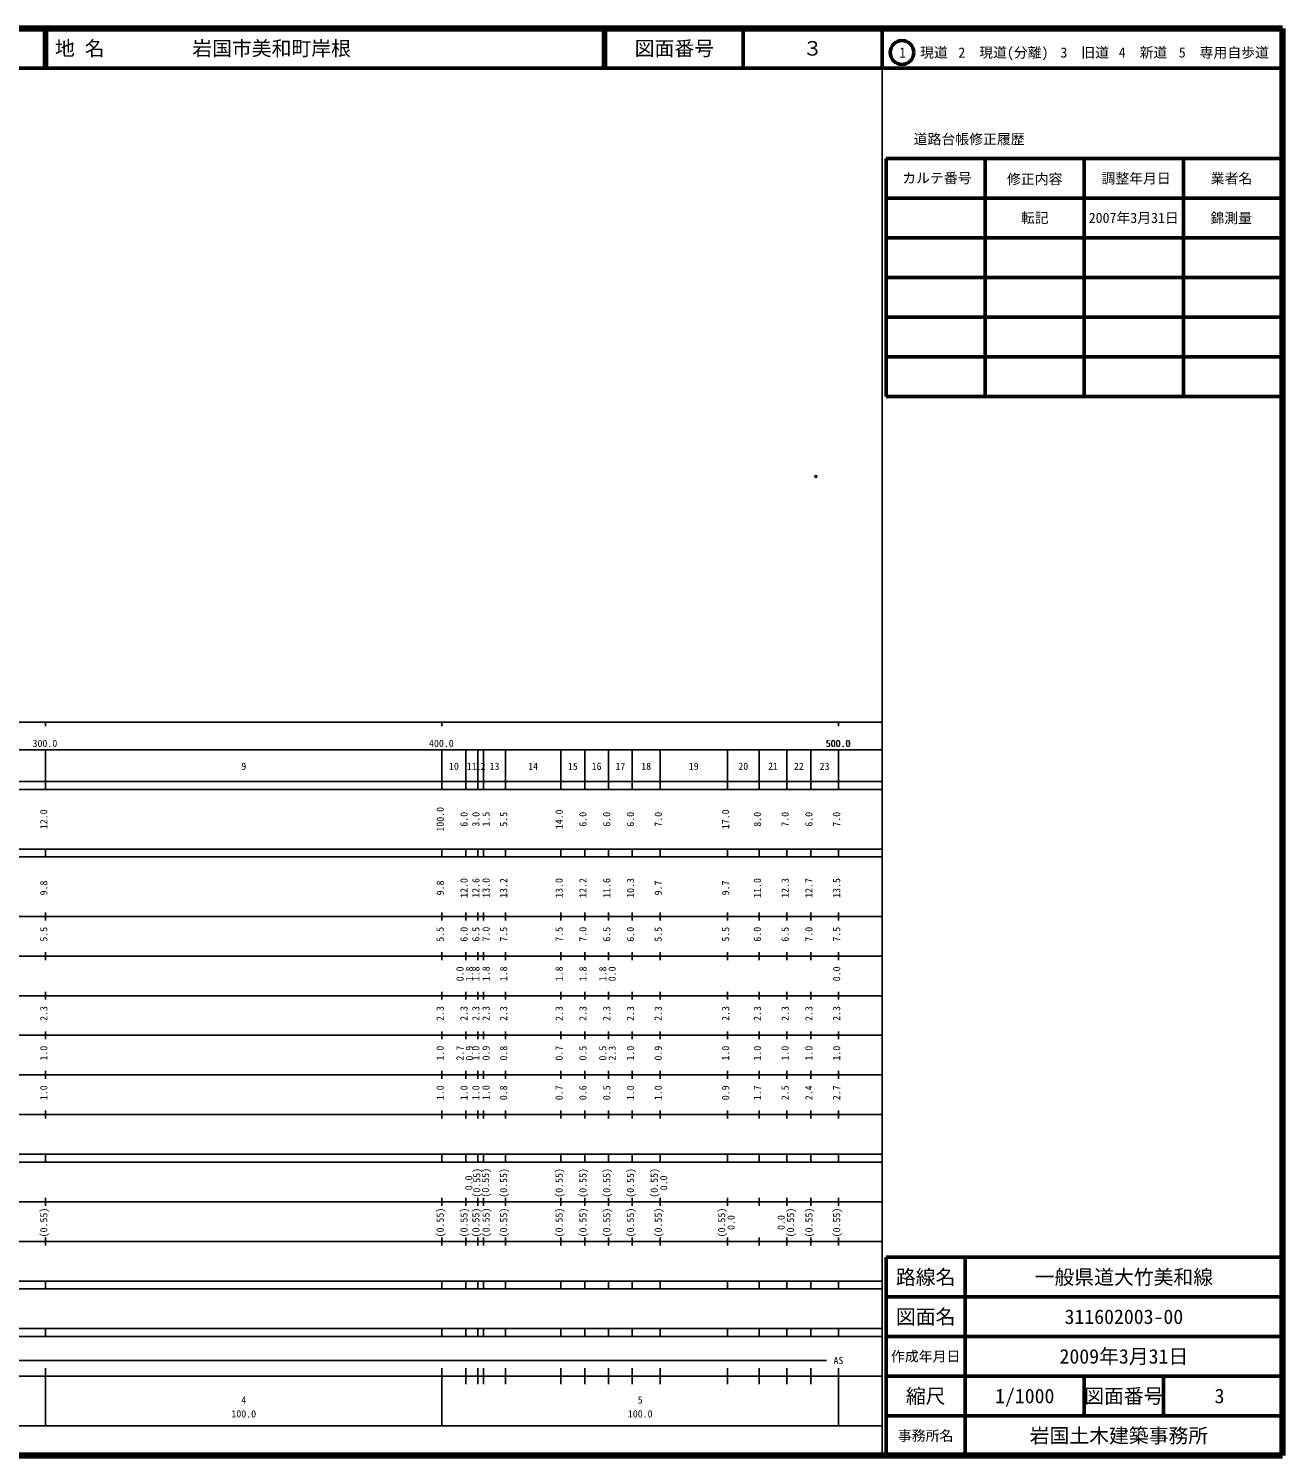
# Model space of a CAD drawing. Units: millimetres on the paper. Extents: x 40 to 680, y 20 to 380.
# Drawn here: x 363.7 to 680, y 20 to 380 of the extents above; entities that cross this region are included whole.
import ezdxf
from ezdxf.enums import TextEntityAlignment as Align

# ---------------------------------------------------------------- set-up
doc = ezdxf.new("R2010")
doc.units = ezdxf.units.MM
doc.header["$PDMODE"] = 32
doc.header["$PDSIZE"] = 0.5
doc.layers.add('M-OTRS', color=6, linetype='Continuous')
doc.layers.add('M-TTL-TXT', color=7, linetype='Continuous')
for name, color, linetype, lineweight in [('M-TTL', 2, 'Continuous', 140), ('M-TTL-BAND', 7, 'Continuous', 25), ('M-TTL-FRAM', 2, 'Continuous', 50), ('M-TTL-LINE', 7, 'Continuous', 50)]:
    doc.layers.add(name, color=color, linetype=linetype, lineweight=lineweight)
doc.styles.add('ＭＳ ゴシック', font='')
doc.styles.get('ＭＳ ゴシック').set_extended_font_data('MS Gothic')

msp = doc.modelspace()

# ---------------------------------------------------------------- linework, layer by layer
at = {"layer": 'M-OTRS'}
msp.add_point((562.331, 266.997), dxfattribs=at)
at = {"layer": 'M-TTL'}
for p, q in [((680, 380), (40, 380)), ((680, 20), (680, 380)), ((40, 20), (680, 20))]:
    msp.add_line(p, q, dxfattribs=at)
at = {"layer": 'M-TTL-BAND'}
for p, q in [((579, 20), (579, 370)), ((40, 205), (579, 205)), ((368, 205), (368, 204)), ((468, 205), (468, 204)), ((568, 205), (568, 204)), ((68, 198), (579, 198)), ((368, 188), (368, 198)), ((468, 188), (468, 198)), ((474, 188), (474, 198)), ((477, 188), (477, 198)), ((478.5, 188), (478.5, 198)), ((484, 188), (484, 198)), ((498, 188), (498, 198)), ((504, 188), (504, 198)), ((510, 188), (510, 198)), ((516, 188), (516, 198)), ((523, 188), (523, 198)), ((540, 188), (540, 198)), ((548, 188), (548, 198)), ((555, 188), (555, 198)), ((561, 188), (561, 198)), ((568, 188), (568, 198)), ((40, 190), (579, 190)), ((40, 188), (579, 188)), ((40, 173), (579, 173)), ((368, 171), (368, 173)), ((468, 171), (468, 173)), ((474, 171), (474, 173)), ((477, 171), (477, 173)), ((478.5, 171), (478.5, 173)), ((484, 171), (484, 173)), ((498, 171), (498, 173)), ((504, 171), (504, 173)), ((510, 171), (510, 173)), ((516, 171), (516, 173)), ((523, 171), (523, 173)), ((540, 171), (540, 173)), ((548, 171), (548, 173)), ((555, 171), (555, 173)), ((561, 171), (561, 173)), ((568, 171), (568, 173)), ((40, 171), (579, 171)), ((40, 156), (579, 156)), ((368, 155), (368, 157)), ((468, 155), (468, 157)), ((474, 155), (474, 157)), ((477, 155), (477, 157)), ((478.5, 155), (478.5, 157)), ((484, 155), (484, 157)), ((498, 155), (498, 157)), ((504, 155), (504, 157)), ((510, 155), (510, 157)), ((516, 155), (516, 157)), ((523, 155), (523, 157)), ((540, 155), (540, 157)), ((548, 155), (548, 157)), ((555, 155), (555, 157)), ((561, 155), (561, 157)), ((568, 155), (568, 157)), ((46, 146), (579, 146)), ((368, 145), (368, 147)), ((468, 145), (468, 147)), ((474, 145), (474, 147)), ((477, 145), (477, 147)), ((478.5, 145), (478.5, 147)), ((484, 145), (484, 147)), ((498, 145), (498, 147)), ((504, 145), (504, 147)), ((510, 145), (510, 147)), ((516, 145), (516, 147)), ((523, 145), (523, 147)), ((540, 145), (540, 147)), ((548, 145), (548, 147)), ((555, 145), (555, 147)), ((561, 145), (561, 147)), ((568, 145), (568, 147)), ((368, 135), (368, 137)), ((468, 135), (468, 137)), ((474, 135), (474, 137)), ((477, 135), (477, 137)), ((478.5, 135), (478.5, 137)), ((484, 135), (484, 137)), ((498, 135), (498, 137)), ((504, 135), (504, 137)), ((510, 135), (510, 137)), ((516, 135), (516, 137)), ((523, 135), (523, 137)), ((540, 135), (540, 137)), ((548, 135), (548, 137)), ((555, 135), (555, 137)), ((561, 135), (561, 137)), ((568, 135), (568, 137)), ((52, 136), (579, 136)), ((46, 126), (579, 126)), ((368, 125), (368, 127)), ((468, 125), (468, 127)), ((474, 125), (474, 127)), ((477, 125), (477, 127)), ((478.5, 125), (478.5, 127)), ((484, 125), (484, 127)), ((498, 125), (498, 127)), ((504, 125), (504, 127)), ((510, 125), (510, 127)), ((516, 125), (516, 127)), ((523, 125), (523, 127)), ((540, 125), (540, 127)), ((548, 125), (548, 127)), ((555, 125), (555, 127)), ((561, 125), (561, 127)), ((568, 125), (568, 127)), ((52, 116), (579, 116)), ((368, 115), (368, 117)), ((468, 115), (468, 117)), ((474, 115), (474, 117)), ((477, 115), (477, 117)), ((478.5, 115), (478.5, 117)), ((484, 115), (484, 117)), ((498, 115), (498, 117)), ((504, 115), (504, 117)), ((510, 115), (510, 117)), ((516, 115), (516, 117)), ((523, 115), (523, 117)), ((540, 115), (540, 117)), ((548, 115), (548, 117)), ((555, 115), (555, 117)), ((561, 115), (561, 117)), ((568, 115), (568, 117)), ((46, 106), (579, 106)), ((368, 105), (368, 107)), ((468, 105), (468, 107)), ((474, 105), (474, 107)), ((477, 105), (477, 107)), ((478.5, 105), (478.5, 107)), ((484, 105), (484, 107)), ((498, 105), (498, 107)), ((504, 105), (504, 107)), ((510, 105), (510, 107)), ((516, 105), (516, 107)), ((523, 105), (523, 107)), ((540, 105), (540, 107)), ((548, 105), (548, 107)), ((555, 105), (555, 107)), ((561, 105), (561, 107)), ((568, 105), (568, 107)), ((40, 96), (579, 96)), ((40, 94), (579, 94)), ((368, 94), (368, 96)), ((468, 94), (468, 96)), ((474, 94), (474, 96)), ((477, 94), (477, 96)), ((478.5, 94), (478.5, 96)), ((484, 94), (484, 96)), ((498, 94), (498, 96)), ((504, 94), (504, 96)), ((510, 94), (510, 96)), ((516, 94), (516, 96)), ((523, 94), (523, 96)), ((540, 94), (540, 96)), ((548, 94), (548, 96)), ((555, 94), (555, 96)), ((561, 94), (561, 96)), ((568, 94), (568, 96)), ((49, 84), (579, 84)), ((368, 83), (368, 85)), ((468, 83), (468, 85)), ((474, 83), (474, 85)), ((477, 83), (477, 85)), ((478.5, 83), (478.5, 85)), ((484, 83), (484, 85)), ((498, 83), (498, 85)), ((504, 83), (504, 85)), ((510, 83), (510, 85)), ((516, 83), (516, 85)), ((523, 83), (523, 85)), ((540, 83), (540, 85)), ((548, 83), (548, 85)), ((555, 83), (555, 85)), ((561, 83), (561, 85)), ((568, 83), (568, 85)), ((40, 74), (579, 74)), ((368, 73), (368, 75)), ((468, 73), (468, 75)), ((474, 73), (474, 75)), ((477, 73), (477, 75)), ((478.5, 73), (478.5, 75)), ((484, 73), (484, 75)), ((498, 73), (498, 75)), ((504, 73), (504, 75)), ((510, 73), (510, 75)), ((516, 73), (516, 75)), ((523, 73), (523, 75)), ((540, 73), (540, 75)), ((548, 73), (548, 75)), ((555, 73), (555, 75)), ((561, 73), (561, 75)), ((568, 73), (568, 75)), ((40, 64), (579, 64)), ((40, 62), (579, 62)), ((368, 62), (368, 64)), ((468, 62), (468, 64)), ((474, 62), (474, 64)), ((477, 62), (477, 64)), ((478.5, 62), (478.5, 64)), ((484, 62), (484, 64)), ((498, 62), (498, 64)), ((504, 62), (504, 64)), ((510, 62), (510, 64)), ((516, 62), (516, 64)), ((523, 62), (523, 64)), ((540, 62), (540, 64)), ((548, 62), (548, 64)), ((555, 62), (555, 64)), ((561, 62), (561, 64)), ((568, 62), (568, 64)), ((40, 52), (579, 52)), ((368, 50), (368, 52)), ((468, 50), (468, 52)), ((474, 50), (474, 52)), ((477, 50), (477, 52)), ((478.5, 50), (478.5, 52)), ((484, 50), (484, 52)), ((498, 50), (498, 52)), ((504, 50), (504, 52)), ((510, 50), (510, 52)), ((516, 50), (516, 52)), ((523, 50), (523, 52)), ((540, 50), (540, 52)), ((548, 50), (548, 52)), ((555, 50), (555, 52)), ((561, 50), (561, 52)), ((568, 50), (568, 52)), ((40, 50), (579, 50)), ((71, 44), (565, 44)), ((40, 40), (579, 40)), ((368, 27.5), (368, 42)), ((468, 27.5), (468, 42)), ((474, 38), (474, 42)), ((477, 38), (477, 42)), ((478.5, 38), (478.5, 42)), ((484, 38), (484, 42)), ((498, 38), (498, 42)), ((504, 38), (504, 42)), ((510, 38), (510, 42)), ((516, 38), (516, 42)), ((523, 38), (523, 42)), ((540, 38), (540, 42)), ((548, 38), (548, 42)), ((555, 38), (555, 42)), ((561, 38), (561, 42)), ((568, 27.5), (568, 42)), ((68, 27.5), (579, 27.5))]:
    msp.add_line(p, q, dxfattribs=at)
at = {"layer": 'M-TTL-FRAM'}
for p, q in [((580, 347.197), (580, 287.197)), ((580, 347.197), (680, 347.197)), ((580, 287.197), (680, 287.197)), ((680, 70), (580, 70)), ((580, 70), (580, 20))]:
    msp.add_line(p, q, dxfattribs=at)
at = {"layer": 'M-TTL-LINE'}
for p, q in [((367.75, 380), (367.75, 370)), ((368.25, 380), (368.25, 370)), ((508.747, 380), (508.747, 370)), ((509.247, 380), (509.247, 370)), ((543.997, 380), (543.997, 370)), ((579, 380), (579, 370)), ((40, 370), (680, 370)), ((605, 347.197), (605, 287.197)), ((630, 347.197), (630, 287.197)), ((655, 347.197), (655, 287.197)), ((580, 337.197), (680, 337.197)), ((580, 327.197), (680, 327.197)), ((580, 317.197), (680, 317.197)), ((580, 307.197), (680, 307.197)), ((580, 297.197), (680, 297.197)), ((600, 70), (600, 20)), ((680, 60), (580, 60)), ((680, 50), (580, 50)), ((680, 40), (580, 40)), ((630, 40), (630, 30)), ((650, 40), (650, 30)), ((680, 30), (580, 30))]:
    msp.add_line(p, q, dxfattribs=at)
msp.add_circle((584.031, 373.958), 3, dxfattribs=at)

# ---------------------------------------------------------------- texts
at = {"layer": 'M-TTL-BAND', "style": 'ＭＳ ゴシック'}
for s, p in [('300.0', (367.844, 198.195)), ('400.0', (467.844, 198.195)), ('500.0', (567.844, 198.195)), ('500.0', (568, 198.195)), ('9', (418, 192.405)), ('10', (471, 192.405)), ('11', (475.5, 192.405)), ('12', (477.75, 192.405)), ('13', (481.25, 192.405)), ('14', (491, 192.405)), ('15', (501, 192.405)), ('16', (507, 192.405)), ('17', (513, 192.405)), ('18', (519.5, 192.405)), ('19', (531.5, 192.405)), ('20', (544, 192.405)), ('21', (551.5, 192.405)), ('22', (558, 192.405)), ('23', (564.5, 192.405)), ('AS', (568, 42.5)), ('4', (418, 32.523)), ('5', (518, 32.523)), ('100.0', (418, 29.033)), ('100.0', (518, 29.033))]:
    msp.add_text(s, height=1.833, dxfattribs=at).set_placement(p, align=Align.BOTTOM_CENTER)
for s, p in [('12.0', (369, 180.5)), ('100.0', (469, 180.5)), ('6.0', (475, 180.5)), ('3.0', (478, 180.5)), ('1.5', (480.562, 180.535)), ('5.5', (485, 180.5)), ('14.0', (499, 180.5)), ('6.0', (505, 180.5)), ('6.0', (511, 180.5)), ('6.0', (517, 180.5)), ('7.0', (524, 180.5)), ('17.0', (541, 180.5)), ('8.0', (549, 180.5)), ('7.0', (556, 180.5)), ('6.0', (562, 180.5)), ('7.0', (569, 180.5)), ('9.8', (369, 163.174)), ('9.8', (469, 163.174)), ('12.0', (475, 163.174)), ('12.6', (478, 163.174)), ('13.0', (480.562, 163.209)), ('13.2', (485, 163.174)), ('13.0', (499, 163.174)), ('12.2', (505, 163.174)), ('11.6', (511, 163.174)), ('10.3', (517, 163.174)), ('9.7', (524, 163.174)), ('9.7', (541, 163.174)), ('11.0', (549, 163.174)), ('12.3', (556, 163.174)), ('12.7', (562, 163.174)), ('13.5', (569, 163.174)), ('5.5', (369, 151.5)), ('5.5', (469, 151.5)), ('6.0', (475, 151.5)), ('6.5', (478, 151.5)), ('7.0', (480.562, 151.535)), ('7.5', (485, 151.5)), ('7.5', (499, 151.5)), ('7.0', (505, 151.5)), ('6.5', (511, 151.5)), ('6.0', (517, 151.5)), ('5.5', (524, 151.5)), ('5.5', (541, 151.5)), ('6.0', (549, 151.5)), ('6.5', (556, 151.5)), ('7.0', (562, 151.5)), ('7.5', (569, 151.5)), ('0.0', (474, 141.5)), ('1.8', (476.37, 141.5)), ('1.8', (478, 141.5)), ('1.8', (480.562, 141.535)), ('1.8', (485, 141.5)), ('1.8', (499, 141.5)), ('1.8', (505, 141.5)), ('1.8', (510, 141.5)), ('0.0', (512.37, 141.5)), ('0.0', (569, 141.5)), ('2.3', (369, 131.5)), ('2.3', (469, 131.5)), ('2.3', (475, 131.5)), ('2.3', (478, 131.5)), ('2.3', (480.562, 131.535)), ('2.3', (485, 131.5)), ('2.3', (499, 131.5)), ('2.3', (505, 131.5)), ('2.3', (511, 131.5)), ('2.3', (517, 131.5)), ('2.3', (524, 131.5)), ('2.3', (541, 131.5)), ('2.3', (549, 131.5)), ('2.3', (556, 131.5)), ('2.3', (562, 131.5)), ('2.3', (569, 131.5)), ('1.0', (369, 121.5)), ('1.0', (469, 121.5)), ('2.7', (474, 121.5)), ('0.9', (476.37, 121.5)), ('1.0', (478, 121.5)), ('0.9', (480.562, 121.535)), ('0.8', (485, 121.5)), ('0.7', (499, 121.5)), ('0.5', (505, 121.5)), ('0.5', (510, 121.5)), ('2.3', (512.37, 121.5)), ('1.0', (517, 121.5)), ('0.9', (524, 121.5)), ('1.0', (541, 121.5)), ('1.0', (549, 121.5)), ('1.0', (556, 121.5)), ('1.0', (562, 121.5)), ('1.0', (569, 121.5)), ('1.0', (369, 111.5)), ('1.0', (469, 111.5)), ('1.0', (475, 111.5)), ('1.0', (478, 111.5)), ('1.0', (480.562, 111.535)), ('0.8', (485, 111.5)), ('0.7', (499, 111.5)), ('0.6', (505, 111.5)), ('0.5', (511, 111.5)), ('1.0', (517, 111.5)), ('1.0', (524, 111.5)), ('0.9', (541, 111.5)), ('1.7', (549, 111.5)), ('2.5', (556, 111.5)), ('2.4', (562, 111.5)), ('2.7', (569, 111.5)), ('0.0', (476.223, 88.764)), ('(0.55)', (478.231, 88.799)), ('(0.55)', (480.432, 88.799)), ('(0.55)', (485, 88.764)), ('(0.55)', (499, 88.764)), ('(0.55)', (505, 88.764)), ('(0.55)', (511, 88.764)), ('(0.55)', (517, 88.764)), ('(0.55)', (523, 88.764)), ('0.0', (525.37, 88.764)), ('(0.55)', (369, 78.764)), ('(0.55)', (469, 78.764)), ('(0.55)', (475, 78.764)), ('(0.55)', (478, 78.764)), ('(0.55)', (480.562, 78.799)), ('(0.55)', (485, 78.764)), ('(0.55)', (499, 78.764)), ('(0.55)', (505, 78.764)), ('(0.55)', (511, 78.764)), ('(0.55)', (517, 78.764)), ('(0.55)', (524, 78.764)), ('(0.55)', (540, 78.764)), ('0.0', (542.37, 78.764)), ('0.0', (555, 78.764)), ('(0.55)', (557.37, 78.764)), ('(0.55)', (562, 78.764)), ('(0.55)', (569, 78.764))]:
    msp.add_text(s, height=1.833, rotation=90, dxfattribs=at).set_placement(p, align=Align.BOTTOM_CENTER)
at = {"layer": 'M-TTL-TXT', "style": 'ＭＳ ゴシック'}
for s, p in [('地 名', (370.38, 375)), ('岩国市美和町岸根', (405.024, 375))]:
    msp.add_text(s, height=3.666, dxfattribs=at).set_placement(p, align=Align.MIDDLE_LEFT)
for s, height, p in [('図面番号', 3.666, (526.622, 375)), ('３', 3.666, (561.497, 375)), ('1\u3000現道', 2.566, (589.448, 373.958)), ('2\u3000現道(分離)', 2.566, (609.619, 373.958)), ('3\u3000旧道', 2.566, (630.121, 373.958)), ('4\u3000新道', 2.566, (644.824, 373.958)), ('5\u3000専用自歩道', 2.566, (665.228, 373.958)), ('道路台帳修正履歴', 2.566, (600.968, 352.113)), ('カルテ番号', 2.566, (592.839, 342.277)), ('修正内容', 2.566, (617.509, 342.023)), ('調整年月日', 2.566, (643.089, 342.197)), ('業者名', 2.566, (667.134, 342.197)), ('転記', 2.566, (617.5, 332.245)), ('2007年3月31日', 2.566, (642.5, 332.245)), ('錦測量', 2.566, (667.077, 332.189)), ('路線名', 3.666, (590, 65)), ('路線名', 3.666, (590, 65)), ('一般県道大竹美和線', 3.666, (640, 65)), ('図面名', 3.666, (590, 55)), ('図面名', 3.666, (590, 55)), ('311602003-00', 3.666, (640, 55)), ('2009年3月31日', 3.666, (640, 45)), ('作成年月日', 2.566, (590, 45)), ('作成年月日', 2.566, (590, 45)), ('縮尺', 3.666, (590, 35)), ('縮尺', 3.666, (590, 35)), ('1/1000', 3.666, (615, 35)), ('図面番号', 3.666, (640, 35)), ('図面番号', 3.666, (640, 35)), ('3', 3.666, (664.125, 35)), ('事務所名', 2.566, (590, 25)), ('事務所名', 2.566, (590, 25)), ('岩国土木建築事務所 ', 3.666, (640, 25))]:
    msp.add_text(s, height=height, dxfattribs=at).set_placement(p, align=Align.MIDDLE_CENTER)

doc.saveas('drawing.dxf')
